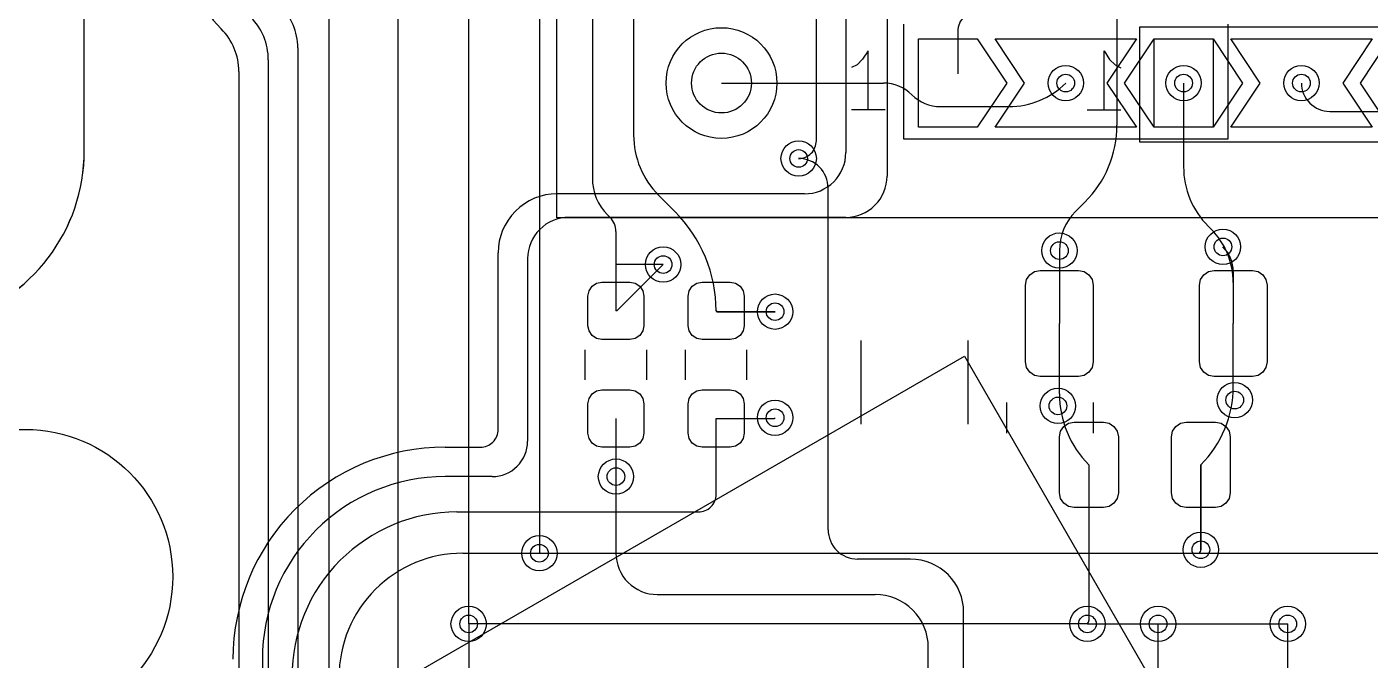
# Model space of a CAD drawing. Header units: millimetres. Extents: x -220 to 263, y -14 to 135.
# Drawn here: x 32.03 to 54.82, y 48.58 to 59.33 of the extents above; entities that cross this region are included whole.
import ezdxf

# ---------------------------------------------------------------- set-up
doc = ezdxf.new("R2010")
doc.units = ezdxf.units.MM
doc.layers.get('0').update_dxf_attribs({"color": 96, "lineweight": 25, "true_color": 0x008000})
for name, color, linetype, lineweight, true_color in [('livello 11', 30, 'Continuous', 25, 0xff7f00), ('livello 8', 18, 'Continuous', 25, 0x000000), ('livello 9', 18, 'Continuous', 25, 0x000000)]:
    doc.layers.add(name, color=color, linetype=linetype, lineweight=lineweight, true_color=true_color)

msp = doc.modelspace()

# ---------------------------------------------------------------- linework, layer by layer
msp.add_line((33, 57.228), (33, 78.454))
msp.add_circle((32, 50), 2.5)
msp.add_arc((30, 57.228), 3, 285.466, 0)
at = {"layer": 'livello 11', "color": 168, "true_color": 0x0d115e, "flags": 128}
for points in [[(41.019, 56.093), (41.019, 108.925)], [(46.905, 57.429), (46.905, 59.379)], [(52.405, 59.379), (52.405, 57.429)], [(46.305, 58.927), (46.209, 58.784)], [(46.305, 57.927), (46.305, 58.927)], [(46.114, 58.689), (46.019, 58.641)], [(46.209, 58.784), (46.114, 58.689)], [(46.59, 57.927), (46.019, 57.927)], [(52.405, 57.429), (46.905, 57.429)], [(61.593, 56.093), (41.019, 56.093)], [(41.5, 53.344), (41.5, 53.854)], [(42.545, 53.344), (42.545, 53.854)], [(43.2, 53.344), (43.2, 53.854)], [(44.245, 53.344), (44.245, 53.854)], [(46.181, 52.588), (46.181, 54.01)], [(48.001, 52.588), (48.001, 54.01)], [(48.656, 52.438), (48.656, 52.96)], [(50.126, 52.438), (50.126, 52.96)]]:
    msp.add_lwpolyline(points, dxfattribs=at)
at = {"layer": 'livello 11', "color": 250, "true_color": 0x2f2d31, "flags": 128}
msp.add_lwpolyline([(33, 57.228), (33, 78.454)], dxfattribs=at)
at = {"layer": 'livello 11', "color": 139, "true_color": 0x174d58, "flags": 128}
for points in [[(50.905, 59.329), (50.905, 57.379)], [(56.405, 59.329), (50.905, 59.329)], [(50.305, 57.924), (50.305, 58.924)], [(50.305, 58.924), (50.4, 58.781)], [(50.4, 58.781), (50.495, 58.686)], [(50.495, 58.686), (50.59, 58.638)], [(50.019, 57.924), (50.59, 57.924)], [(50.905, 57.379), (56.405, 57.379)], [(41.5, 53.344), (41.5, 53.854)], [(42.545, 53.344), (42.545, 53.854)], [(43.2, 53.344), (43.2, 53.854)], [(44.245, 53.344), (44.245, 53.854)], [(46.181, 52.588), (46.181, 54.01)], [(48.001, 52.588), (48.001, 54.01)], [(48.656, 52.438), (48.656, 52.96)], [(50.126, 52.438), (50.126, 52.96)]]:
    msp.add_lwpolyline(points, dxfattribs=at)
at = {"layer": 'livello 11', "color": 250, "true_color": 0x2f2d31, "flags": 128}
msp.add_lwpolyline([(30.8, 54.337, 0.337196), (33, 57.228)], format="xyb", dxfattribs=at)
at = {"layer": 'livello 11', "color": 249, "true_color": 0x4a242d, "flags": 128}
for points in [[(15.027, 34.745), (47.936, 53.745)], [(47.936, 53.745), (53.936, 43.353)]]:
    msp.add_lwpolyline(points, dxfattribs=at)
at = {"layer": 'livello 11', "color": 250, "true_color": 0x2f2d31}
msp.add_circle((32, 50), 2.5, dxfattribs=at)
at = {"layer": 'livello 8', "color": 163, "true_color": 0x4d7fc4, "flags": 128}
for points in [[(39.523, 56.199), (39.523, 109.899)], [(40.723, 108.299), (40.723, 50.399)], [(41.623, 103.999), (41.623, 56.999)], [(38.323, 63.099), (38.323, 48.099)], [(42.323, 62.082), (42.323, 57.499)], [(50.523, 60.62), (50.523, 57.665)], [(37.148, 60.124), (37.148, 48.146)], [(52.655, 58.379), (52.155, 57.629), (51.155, 57.629), (51.155, 59.129), (52.155, 59.129), (52.655, 58.379)], [(54.355, 58.379), (54.855, 57.629), (52.455, 57.629), (52.955, 58.379), (52.455, 59.129), (54.855, 59.129), (54.355, 58.379)], [(54.655, 58.379), (55.155, 59.129), (56.155, 59.129), (56.155, 57.629), (55.155, 57.629), (54.655, 58.379)], [(36.623, 58.975), (36.623, 48.089)], [(36.123, 58.775), (36.123, 47.913)], [(35.623, 58.575), (35.623, 47.879)], [(43.813, 58.379), (46.562, 58.379)], [(51.655, 58.379), (51.655, 56.959)], [(47.527, 57.979), (48.689, 57.979)], [(41.623, 56.999), (41.623, 56.765)], [(45.623, 50.799), (45.623, 56.599)], [(42.747, 56.475), (43.024, 56.197)], [(49.981, 56.358), (49.823, 56.199)], [(39.523, 49.199), (39.523, 56.199)], [(41.881, 56.14), (41.923, 56.099)], [(42.023, 55.858), (42.023, 55.299)], [(52.073, 55.948), (52.123, 55.899)], [(49.548, 55.535), (49.548, 54.299)], [(42.823, 55.299), (42.023, 55.299)], [(42.023, 55.299), (42.023, 54.511)], [(50.123, 53.649), (50.103, 53.553), (50.049, 53.472), (49.968, 53.418), (49.873, 53.399), (49.223, 53.399), (49.127, 53.418), (49.046, 53.472), (48.992, 53.553), (48.973, 53.649), (48.973, 54.949), (48.992, 55.045), (49.046, 55.126), (49.127, 55.18), (49.223, 55.199), (49.873, 55.199), (49.968, 55.18), (50.049, 55.126), (50.103, 55.045), (50.123, 54.949), (50.123, 53.649)], [(53.073, 53.649), (53.053, 53.553), (52.999, 53.472), (52.918, 53.418), (52.823, 53.399), (52.173, 53.399), (52.077, 53.418), (51.996, 53.472), (51.942, 53.553), (51.923, 53.649), (51.923, 54.949), (51.942, 55.045), (51.996, 55.126), (52.077, 55.18), (52.173, 55.199), (52.823, 55.199), (52.918, 55.18), (52.999, 55.126), (53.053, 55.045), (53.073, 54.949), (53.073, 53.649)], [(41.785, 54.024), (41.694, 54.042), (41.617, 54.094), (41.566, 54.171), (41.548, 54.261), (41.548, 54.761), (41.566, 54.852), (41.617, 54.929), (41.694, 54.981), (41.785, 54.999), (42.26, 54.999), (42.351, 54.981), (42.428, 54.929), (42.479, 54.852), (42.498, 54.761), (42.498, 54.261), (42.479, 54.171), (42.428, 54.094), (42.351, 54.042), (42.26, 54.024), (41.785, 54.024)], [(43.485, 54.024), (43.394, 54.042), (43.317, 54.094), (43.266, 54.171), (43.248, 54.261), (43.248, 54.761), (43.266, 54.852), (43.317, 54.929), (43.394, 54.981), (43.485, 54.999), (43.96, 54.999), (44.051, 54.981), (44.128, 54.929), (44.179, 54.852), (44.198, 54.761), (44.198, 54.261), (44.179, 54.171), (44.128, 54.094), (44.051, 54.042), (43.96, 54.024), (43.485, 54.024)], [(52.498, 54.994), (52.498, 54.299)], [(44.723, 54.499), (43.735, 54.499)], [(49.548, 53.106), (49.548, 54.299)], [(52.498, 53.227), (52.498, 54.299)], [(41.785, 52.199), (41.694, 52.217), (41.617, 52.269), (41.566, 52.346), (41.548, 52.436), (41.548, 52.936), (41.566, 53.027), (41.617, 53.104), (41.694, 53.156), (41.785, 53.174), (42.26, 53.174), (42.351, 53.156), (42.428, 53.104), (42.479, 53.027), (42.498, 52.936), (42.498, 52.436), (42.479, 52.346), (42.428, 52.269), (42.351, 52.217), (42.26, 52.199), (41.785, 52.199)], [(43.485, 52.199), (43.394, 52.217), (43.317, 52.269), (43.266, 52.346), (43.248, 52.436), (43.248, 52.936), (43.266, 53.027), (43.317, 53.104), (43.394, 53.156), (43.485, 53.174), (43.96, 53.174), (44.051, 53.156), (44.128, 53.104), (44.179, 53.027), (44.198, 52.936), (44.198, 52.436), (44.179, 52.346), (44.128, 52.269), (44.051, 52.217), (43.96, 52.199), (43.485, 52.199)], [(42.023, 52.686), (42.023, 51.699)], [(43.723, 52.686), (44.71, 52.686)], [(44.71, 52.686), (44.723, 52.699)], [(50.548, 51.424), (50.528, 51.328), (50.474, 51.247), (50.393, 51.193), (50.298, 51.174), (49.798, 51.174), (49.702, 51.193), (49.621, 51.247), (49.567, 51.328), (49.548, 51.424), (49.548, 52.374), (49.567, 52.47), (49.621, 52.551), (49.702, 52.605), (49.798, 52.624), (50.298, 52.624), (50.393, 52.605), (50.474, 52.551), (50.528, 52.47), (50.548, 52.374), (50.548, 51.424)], [(52.448, 51.424), (52.428, 51.328), (52.374, 51.247), (52.293, 51.193), (52.198, 51.174), (51.698, 51.174), (51.602, 51.193), (51.521, 51.247), (51.467, 51.328), (51.448, 51.424), (51.448, 52.374), (51.467, 52.47), (51.521, 52.551), (51.602, 52.605), (51.698, 52.624), (52.198, 52.624), (52.293, 52.605), (52.374, 52.551), (52.428, 52.47), (52.448, 52.374), (52.448, 51.424)], [(50.048, 51.899), (50.048, 49.259)], [(51.948, 50.459), (51.948, 51.899)], [(42.023, 51.699), (42.023, 50.399)], [(47.023, 50.299), (46.123, 50.299)], [(42.723, 49.699), (46.423, 49.699)], [(47.923, 47.599), (47.923, 49.399)], [(39.523, 49.199), (39.523, 47.558)], [(51.223, 47.099), (51.223, 49.199)], [(53.423, 45.199), (53.423, 49.199)], [(47.323, 47.099), (47.323, 48.799)]]:
    msp.add_lwpolyline(points, dxfattribs=at)
for points in [[(34.723, 60.747, 0.198912), (35.323, 59.299)], [(36.123, 58.775, 0.198914), (35.823, 59.499)], [(36.623, 58.975, 0.198914), (36.323, 59.699)], [(35.623, 58.575, 0.198914), (35.323, 59.299)], [(47.044, 58.179, 0.19891), (46.562, 58.379)], [(48.689, 57.979, 0.198913), (49.655, 58.379)], [(47.045, 58.179, 0.19891), (47.527, 57.979)], [(42.323, 57.499, 0.198918), (42.747, 56.475)], [(49.981, 56.358, 0.198908), (50.523, 57.665)], [(45.623, 56.599, 0.414214), (45.123, 57.099)], [(41.622, 56.765, 0.198912), (41.881, 56.14)], [(51.655, 56.959, 0.198919), (52.073, 55.948)], [(42.022, 55.858, 0.198878), (41.923, 56.099)], [(43.722, 54.511, 0.198916), (43.024, 56.197)], [(49.822, 56.199, 0.1989), (49.548, 55.535)], [(52.497, 54.994, 0.198903), (52.123, 55.899)], [(43.723, 54.511, 0.414214), (43.735, 54.499)], [(51.948, 51.899, 0.1989), (52.498, 53.227)], [(49.548, 53.106, 0.198912), (50.048, 51.899)], [(45.623, 50.799, 0.414214), (46.123, 50.299)], [(42.023, 50.399, 0.414214), (42.723, 49.699)], [(47.923, 49.399, 0.414214), (47.023, 50.299)], [(47.323, 48.799, 0.414214), (46.423, 49.699)], [(50.022, 49.199, 0.199062), (50.048, 49.259)]]:
    msp.add_lwpolyline(points, format="xyb", dxfattribs=at)
at = {"layer": 'livello 8', "color": 163, "true_color": 0x4d7fc4}
msp.add_circle((43.813, 58.379), 0.94, dxfattribs=at)
at = {"layer": 'livello 8', "color": 7}
for centre, radius in [((43.813, 58.379), 0.508), ((49.655, 58.379), 0.15), ((51.655, 58.379), 0.15), ((53.655, 58.379), 0.15), ((45.123, 57.099), 0.15), ((49.548, 55.535), 0.15), ((52.323, 55.599), 0.15), ((42.823, 55.299), 0.15), ((44.723, 54.499), 0.15), ((52.523, 52.999), 0.15), ((49.523, 52.899), 0.15), ((44.723, 52.699), 0.15), ((42.023, 51.699), 0.15), ((51.948, 50.459), 0.15), ((40.723, 50.399), 0.15), ((39.523, 49.199), 0.15), ((50.023, 49.199), 0.15), ((51.223, 49.199), 0.15), ((53.423, 49.199), 0.15)]:
    msp.add_circle(centre, radius, dxfattribs=at)
at = {"layer": 'livello 8', "color": 7, "true_color": 0xececec}
for centre in [(49.655, 58.379), (51.655, 58.379), (53.655, 58.379), (45.123, 57.099), (52.323, 55.599), (49.548, 55.535), (42.823, 55.299), (44.723, 54.499), (49.523, 52.899), (52.523, 52.999), (44.723, 52.699), (42.023, 51.699), (40.723, 50.399), (51.948, 50.459), (39.523, 49.199), (50.023, 49.199), (51.223, 49.199), (53.423, 49.199)]:
    msp.add_circle(centre, 0.3, dxfattribs=at)
at = {"layer": 'livello 9', "color": 22, "true_color": 0xc83434, "flags": 128}
for points in [[(45.423, 57.399), (45.423, 94.599)], [(45.923, 74.199), (45.923, 57.199)], [(46.623, 69.599), (46.623, 56.8)], [(48.655, 58.379), (48.155, 57.629), (47.155, 57.629), (47.155, 59.129), (48.155, 59.129), (48.655, 58.379)], [(47.824, 59.255), (47.824, 58.538)], [(50.355, 58.379), (50.855, 57.629), (48.455, 57.629), (48.955, 58.379), (48.455, 59.129), (50.855, 59.129), (50.355, 58.379)], [(50.655, 58.379), (51.155, 59.129), (52.155, 59.129), (52.155, 57.629), (51.155, 57.629), (50.655, 58.379)], [(54.135, 57.899), (57.894, 57.899)], [(45.223, 56.499), (41.023, 56.499)], [(45.922, 56.099), (41.223, 56.099)], [(40.023, 52.499), (40.023, 55.499)], [(40.523, 55.399), (40.523, 52.299)], [(49.548, 55.535), (49.548, 54.299)], [(42.823, 55.299), (42.035, 54.511)], [(50.123, 53.649), (50.103, 53.553), (50.049, 53.472), (49.968, 53.418), (49.873, 53.399), (49.223, 53.399), (49.127, 53.418), (49.046, 53.472), (48.992, 53.553), (48.973, 53.649), (48.973, 54.949), (48.992, 55.045), (49.046, 55.126), (49.127, 55.18), (49.223, 55.199), (49.873, 55.199), (49.968, 55.18), (50.049, 55.126), (50.103, 55.045), (50.123, 54.949), (50.123, 53.649)], [(53.073, 53.649), (53.053, 53.553), (52.999, 53.472), (52.918, 53.418), (52.823, 53.399), (52.173, 53.399), (52.077, 53.418), (51.996, 53.472), (51.942, 53.553), (51.923, 53.649), (51.923, 54.949), (51.942, 55.045), (51.996, 55.126), (52.077, 55.18), (52.173, 55.199), (52.823, 55.199), (52.918, 55.18), (52.999, 55.126), (53.053, 55.045), (53.073, 54.949), (53.073, 53.649)], [(52.498, 55.176), (52.498, 54.299)], [(41.785, 54.024), (41.694, 54.042), (41.617, 54.094), (41.566, 54.171), (41.548, 54.261), (41.548, 54.761), (41.566, 54.852), (41.617, 54.929), (41.694, 54.981), (41.785, 54.999), (42.26, 54.999), (42.351, 54.981), (42.428, 54.929), (42.479, 54.852), (42.498, 54.761), (42.498, 54.261), (42.479, 54.171), (42.428, 54.094), (42.351, 54.042), (42.26, 54.024), (41.785, 54.024)], [(43.485, 54.024), (43.394, 54.042), (43.317, 54.094), (43.266, 54.171), (43.248, 54.261), (43.248, 54.761), (43.266, 54.852), (43.317, 54.929), (43.394, 54.981), (43.485, 54.999), (43.96, 54.999), (44.051, 54.981), (44.128, 54.929), (44.179, 54.852), (44.198, 54.761), (44.198, 54.261), (44.179, 54.171), (44.128, 54.094), (44.051, 54.042), (43.96, 54.024), (43.485, 54.024)], [(42.035, 54.511), (42.023, 54.511)], [(43.723, 54.511), (43.735, 54.499)], [(43.735, 54.499), (44.723, 54.499)], [(49.548, 53.106), (49.548, 54.299)], [(52.498, 53.227), (52.498, 54.299)], [(41.785, 52.199), (41.694, 52.217), (41.617, 52.269), (41.566, 52.346), (41.548, 52.436), (41.548, 52.936), (41.566, 53.027), (41.617, 53.104), (41.694, 53.156), (41.785, 53.174), (42.26, 53.174), (42.351, 53.156), (42.428, 53.104), (42.479, 53.027), (42.498, 52.936), (42.498, 52.436), (42.479, 52.346), (42.428, 52.269), (42.351, 52.217), (42.26, 52.199), (41.785, 52.199)], [(43.485, 52.199), (43.394, 52.217), (43.317, 52.269), (43.266, 52.346), (43.248, 52.436), (43.248, 52.936), (43.266, 53.027), (43.317, 53.104), (43.394, 53.156), (43.485, 53.174), (43.96, 53.174), (44.051, 53.156), (44.128, 53.104), (44.179, 53.027), (44.198, 52.936), (44.198, 52.436), (44.179, 52.346), (44.128, 52.269), (44.051, 52.217), (43.96, 52.199), (43.485, 52.199)], [(42.023, 52.686), (42.023, 51.699)], [(43.723, 51.399), (43.723, 52.686)], [(43.723, 52.686), (44.71, 52.686)], [(44.71, 52.686), (44.723, 52.699)], [(50.548, 51.424), (50.528, 51.328), (50.474, 51.247), (50.393, 51.193), (50.298, 51.174), (49.798, 51.174), (49.702, 51.193), (49.621, 51.247), (49.567, 51.328), (49.548, 51.424), (49.548, 52.374), (49.567, 52.47), (49.621, 52.551), (49.702, 52.605), (49.798, 52.624), (50.298, 52.624), (50.393, 52.605), (50.474, 52.551), (50.528, 52.47), (50.548, 52.374), (50.548, 51.424)], [(52.448, 51.424), (52.428, 51.328), (52.374, 51.247), (52.293, 51.193), (52.198, 51.174), (51.698, 51.174), (51.602, 51.193), (51.521, 51.247), (51.467, 51.328), (51.448, 51.424), (51.448, 52.374), (51.467, 52.47), (51.521, 52.551), (51.602, 52.605), (51.698, 52.624), (52.198, 52.624), (52.293, 52.605), (52.374, 52.551), (52.428, 52.47), (52.448, 52.374), (52.448, 51.424)], [(39.123, 52.199), (39.723, 52.199)], [(51.948, 51.899), (51.948, 50.459)], [(39.923, 51.699), (39.123, 51.699)], [(39.323, 51.099), (43.423, 51.099)], [(39.423, 50.399), (40.723, 50.399)], [(40.723, 50.399), (51.923, 50.399)], [(51.923, 50.399), (55.781, 50.399)], [(50.023, 49.199), (39.523, 49.199)], [(50.023, 49.199), (51.223, 49.199)], [(51.223, 49.199), (53.423, 49.199)], [(36.023, 48.599), (36.023, 48.123)]]:
    msp.add_lwpolyline(points, dxfattribs=at)
for points in [[(48.181, 59.613, 0.414214), (47.824, 59.255)], [(53.655, 58.379, 0.414214), (54.135, 57.899)], [(45.123, 57.099, 0.414214), (45.423, 57.399)], [(45.223, 56.499, 0.414214), (45.923, 57.199)], [(45.922, 56.099, 0.414214), (46.623, 56.8)], [(41.023, 56.499, 0.414214), (40.023, 55.499)], [(41.223, 56.099, 0.414214), (40.523, 55.399)], [(52.498, 55.176, 0.198913), (52.323, 55.599)], [(51.948, 51.899, 0.1989), (52.498, 53.227)], [(49.548, 53.106, 0.198912), (50.048, 51.899)], [(39.723, 52.199, 0.414214), (40.023, 52.499)], [(39.923, 51.699, 0.414214), (40.523, 52.299)], [(39.123, 52.199, 0.414214), (35.523, 48.599)], [(39.123, 51.699, 0.414214), (36.023, 48.599)], [(43.423, 51.099, 0.414214), (43.723, 51.399)], [(39.323, 51.099, 0.414214), (36.523, 48.299)], [(39.423, 50.399, 0.414214), (37.323, 48.299)], [(51.922, 50.399, 0.199062), (51.948, 50.459)]]:
    msp.add_lwpolyline(points, format="xyb", dxfattribs=at)
at = {"layer": 'livello 9', "color": 22, "true_color": 0xc83434}
msp.add_circle((43.813, 58.379), 0.94, dxfattribs=at)
at = {"layer": 'livello 9', "color": 7}
for centre, radius in [((43.813, 58.379), 0.508), ((49.655, 58.379), 0.15), ((51.655, 58.379), 0.15), ((53.655, 58.379), 0.15), ((45.123, 57.099), 0.15), ((49.548, 55.535), 0.15), ((52.323, 55.599), 0.15), ((42.823, 55.299), 0.15), ((44.723, 54.499), 0.15), ((52.523, 52.999), 0.15), ((49.523, 52.899), 0.15), ((44.723, 52.699), 0.15), ((42.023, 51.699), 0.15), ((51.948, 50.459), 0.15), ((40.723, 50.399), 0.15), ((39.523, 49.199), 0.15), ((50.023, 49.199), 0.15), ((51.223, 49.199), 0.15), ((53.423, 49.199), 0.15)]:
    msp.add_circle(centre, radius, dxfattribs=at)
at = {"layer": 'livello 9', "color": 7, "true_color": 0xececec}
for centre in [(49.655, 58.379), (51.655, 58.379), (53.655, 58.379), (45.123, 57.099), (52.323, 55.599), (49.548, 55.535), (42.823, 55.299), (44.723, 54.499), (49.523, 52.899), (52.523, 52.999), (44.723, 52.699), (42.023, 51.699), (40.723, 50.399), (51.948, 50.459), (39.523, 49.199), (50.023, 49.199), (51.223, 49.199), (53.423, 49.199)]:
    msp.add_circle(centre, 0.3, dxfattribs=at)

doc.saveas('drawing.dxf')
